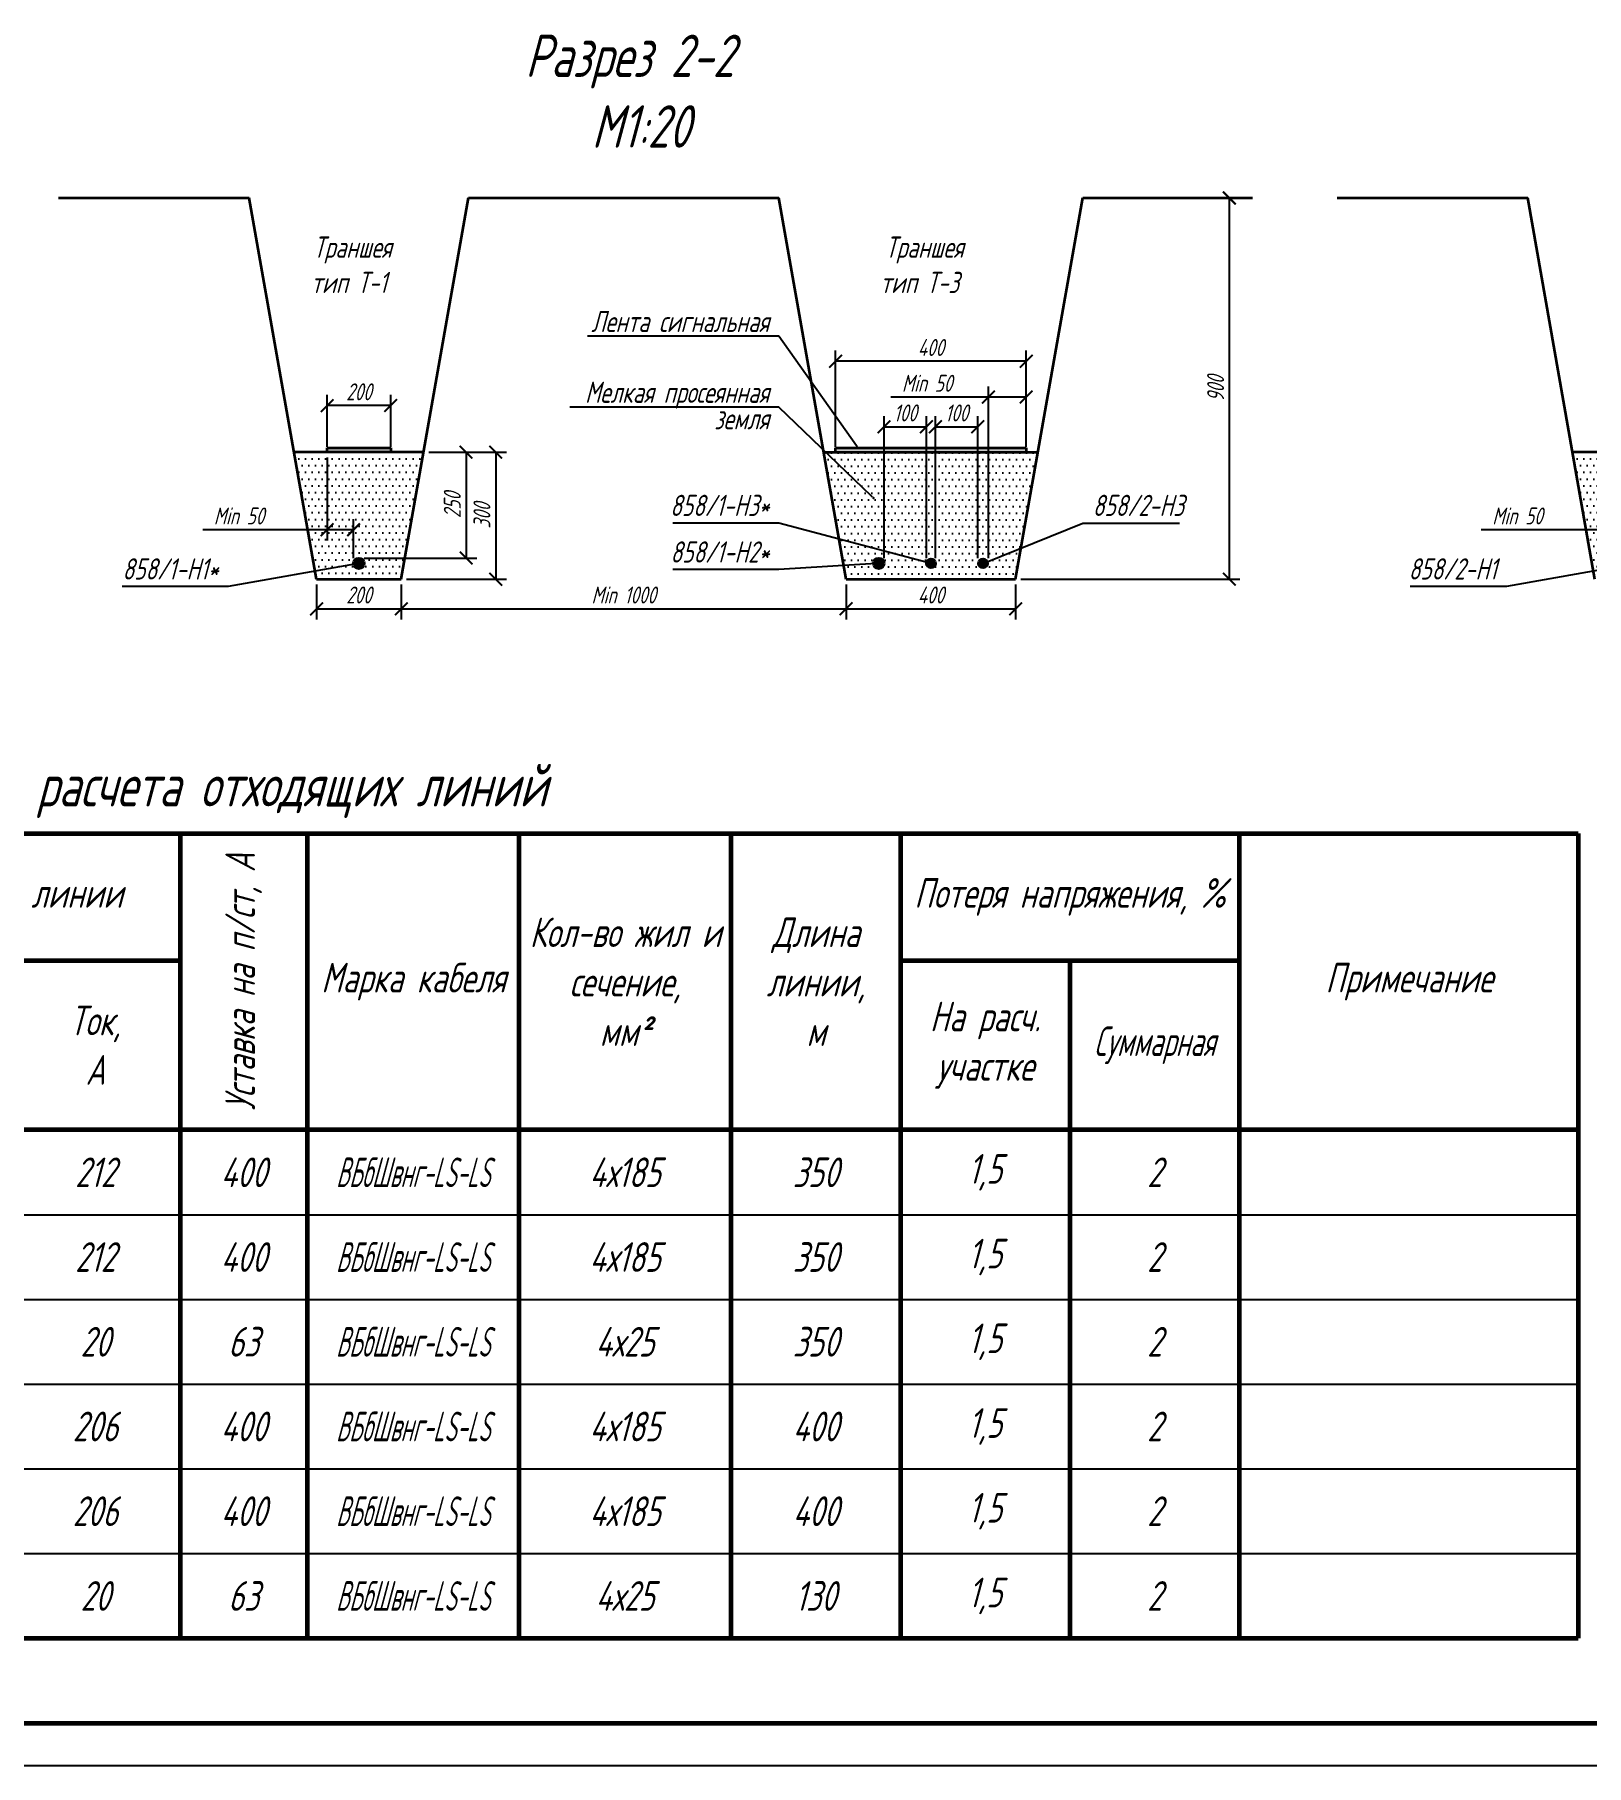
# Model space of a CAD drawing. Header units: millimetres. Extents: x -10490 to 5162, y -5053 to 76.
# Drawn here: x -5267.2 to -5084.1, y -814.1 to -609.9 of the extents above; entities that cross this region are included whole.
import ezdxf
from ezdxf import colors
from ezdxf.entities.mleader import LeaderData, LeaderLine
from ezdxf.math import Vec2, Vec3

# ---------------------------------------------------------------- set-up
doc = ezdxf.new("R2010")
doc.units = ezdxf.units.MM
doc.layers.get('Defpoints').update_dxf_attribs({"color": 33})
for name, color, linetype, lineweight in [('Линия выноска', 137, 'Continuous', 25), ('Размерная', 4, 'Continuous', 25), ('Рамка толстая', 7, 'Continuous', 60), ('Рамка тонкая', 5, 'Continuous', 25), ('ТаБлица', 253, 'Continuous', 25), ('Текст', 2, 'Continuous', 25), ('Элемент эл. схем', 7, 'Continuous', 35)]:
    doc.layers.add(name, color=color, linetype=linetype, lineweight=lineweight)
doc.styles.add('gost shx', font='gost.shx', dxfattribs={"oblique": 15})
doc.styles.add('SIMPLEX', font='simplex.shx', dxfattribs={"width": 0.7, "oblique": 15})
doc.dimstyles.new('ISO-25', dxfattribs={"dimtxt": 3, "dimasz": 2.5, "dimexe": 1.25, "dimexo": 0.625, "dimtad": 1, "dimtxsty": 'gost shx', "dimcen": 2.5, "dimclrt": 2, "dimadec": 0, "dimazin": 0, "dimtfac": 1, "dimtmove": 0, "dimatfit": 3, "dimfxl": 1, "dimarcsym": 0})

# ---------------------------------------------------------------- blocks, each defined once
blk = doc.blocks.new('A$C0CDB385D')
at = {"layer": 'Рамка толстая'}
blk.add_line((20, 5), (589, 5), dxfattribs=at)
at = {"layer": 'Рамка тонкая'}
blk.add_line((0, 0), (594, 0), dxfattribs=at)
blk = doc.blocks.new('_ArchTick')
at = {"color": 0, "linetype": 'ByBlock', "const_width": 0.15}
blk.add_lwpolyline([(-0.5, -0.5), (0.5, 0.5)], dxfattribs=at)
blk = doc.blocks.new('*D681')
at = {"layer": 'Defpoints', "color": 0, "transparency": 16777216}
for p in [(-5141, -629.15), (-5126.22, -629.15), (-5151.44, -674.15)]:
    blk.add_point(p, dxfattribs=at)
at = {"layer": 'Размерная', "color": 0, "lineweight": -2, "transparency": 16777216}
for p, q in [((-5140.38, -629.15), (-5124.97, -629.15)), ((-5126.22, -674.15), (-5126.22, -629.15)), ((-5150.81, -674.15), (-5124.97, -674.15))]:
    blk.add_line(p, q, dxfattribs=at)
at = {"layer": 'Размерная', "color": 0, "lineweight": -2, "transparency": 16777216, "xscale": 1.5, "yscale": 1.5, "zscale": 1.5}
for p, rotation in [((-5126.22, -629.15), 90), ((-5126.22, -674.15), 270)]:
    blk.add_blockref('_ArchTick', p, dxfattribs=dict(at, rotation=rotation))
at = {"layer": 'Размерная', "color": 2, "transparency": 16777216, "insert": (-5127.84, -651.65), "char_height": 2, "attachment_point": 5, "rotation": 90, "style": 'SIMPLEX'}
blk.add_mtext('900', dxfattribs=at)
blk = doc.blocks.new('*D682')
at = {"layer": 'Defpoints', "color": 0, "transparency": 16777216}
for p in [(-5161.97, -656.15), (-5166.97, -672.28), (-5161.97, -672.28)]:
    blk.add_point(p, dxfattribs=at)
at = {"layer": 'Размерная', "color": 0, "lineweight": -2, "transparency": 16777216}
for p, q in [((-5166.97, -671.65), (-5166.97, -654.9)), ((-5161.97, -671.65), (-5161.97, -654.9)), ((-5166.97, -656.15), (-5161.97, -656.15))]:
    blk.add_line(p, q, dxfattribs=at)
at = {"layer": 'Размерная', "color": 0, "lineweight": -2, "transparency": 16777216, "xscale": 1.5, "yscale": 1.5, "zscale": 1.5, "rotation": 180}
blk.add_blockref('_ArchTick', (-5166.97, -656.15), dxfattribs=at)
at = {"layer": 'Размерная', "color": 0, "lineweight": -2, "transparency": 16777216, "xscale": 1.5, "yscale": 1.5, "zscale": 1.5}
blk.add_blockref('_ArchTick', (-5161.97, -656.15), dxfattribs=at)
at = {"layer": 'Размерная', "color": 2, "transparency": 16777216, "insert": (-5164.47, -654.52), "char_height": 2, "attachment_point": 5, "style": 'SIMPLEX'}
blk.add_mtext('100', dxfattribs=at)
blk = doc.blocks.new('*D659')
at = {"layer": 'Defpoints', "color": 0, "transparency": 16777216}
for p in [(-5155.91, -656.15), (-5160.91, -672.28), (-5155.91, -672.28)]:
    blk.add_point(p, dxfattribs=at)
at = {"layer": 'Размерная', "color": 0, "lineweight": -2, "transparency": 16777216}
for p, q in [((-5160.91, -671.65), (-5160.91, -654.9)), ((-5155.91, -671.65), (-5155.91, -654.9)), ((-5160.91, -656.15), (-5155.91, -656.15))]:
    blk.add_line(p, q, dxfattribs=at)
at = {"layer": 'Размерная', "color": 0, "lineweight": -2, "transparency": 16777216, "xscale": 1.5, "yscale": 1.5, "zscale": 1.5, "rotation": 180}
blk.add_blockref('_ArchTick', (-5160.91, -656.15), dxfattribs=at)
at = {"layer": 'Размерная', "color": 0, "lineweight": -2, "transparency": 16777216, "xscale": 1.5, "yscale": 1.5, "zscale": 1.5}
blk.add_blockref('_ArchTick', (-5155.91, -656.15), dxfattribs=at)
at = {"layer": 'Размерная', "color": 2, "transparency": 16777216, "insert": (-5158.41, -654.52), "char_height": 2, "attachment_point": 5, "style": 'SIMPLEX'}
blk.add_mtext('100', dxfattribs=at)
blk = doc.blocks.new('*D683')
at = {"layer": 'Defpoints', "color": 0, "transparency": 16777216}
for p in [(-5171.44, -674.15), (-5151.44, -674.15), (-5151.44, -677.64)]:
    blk.add_point(p, dxfattribs=at)
at = {"layer": 'Размерная', "color": 0, "lineweight": -2, "transparency": 16777216}
for p, q in [((-5171.44, -674.77), (-5171.44, -678.89)), ((-5151.44, -674.77), (-5151.44, -678.89)), ((-5171.44, -677.64), (-5151.44, -677.64))]:
    blk.add_line(p, q, dxfattribs=at)
at = {"layer": 'Размерная', "color": 0, "lineweight": -2, "transparency": 16777216, "xscale": 1.5, "yscale": 1.5, "zscale": 1.5, "rotation": 180}
blk.add_blockref('_ArchTick', (-5171.44, -677.64), dxfattribs=at)
at = {"layer": 'Размерная', "color": 0, "lineweight": -2, "transparency": 16777216, "xscale": 1.5, "yscale": 1.5, "zscale": 1.5}
blk.add_blockref('_ArchTick', (-5151.44, -677.64), dxfattribs=at)
at = {"layer": 'Размерная', "color": 2, "transparency": 16777216, "insert": (-5161.44, -676.01), "char_height": 2, "attachment_point": 5, "style": 'SIMPLEX'}
blk.add_mtext('400', dxfattribs=at)
blk = doc.blocks.new('*D684')
at = {"layer": 'Defpoints', "color": 0, "transparency": 16777216}
for p in [(-5233.94, -674.15), (-5223.94, -674.15), (-5223.94, -677.64)]:
    blk.add_point(p, dxfattribs=at)
at = {"layer": 'Размерная', "color": 0, "lineweight": -2, "transparency": 16777216}
for p, q in [((-5233.94, -674.77), (-5233.94, -678.89)), ((-5223.94, -674.77), (-5223.94, -678.89)), ((-5233.94, -677.64), (-5223.94, -677.64))]:
    blk.add_line(p, q, dxfattribs=at)
at = {"layer": 'Размерная', "color": 0, "lineweight": -2, "transparency": 16777216, "xscale": 1.5, "yscale": 1.5, "zscale": 1.5, "rotation": 180}
blk.add_blockref('_ArchTick', (-5233.94, -677.64), dxfattribs=at)
at = {"layer": 'Размерная', "color": 0, "lineweight": -2, "transparency": 16777216, "xscale": 1.5, "yscale": 1.5, "zscale": 1.5}
blk.add_blockref('_ArchTick', (-5223.94, -677.64), dxfattribs=at)
at = {"layer": 'Размерная', "color": 2, "transparency": 16777216, "insert": (-5228.94, -676.01), "char_height": 2, "attachment_point": 5, "style": 'SIMPLEX'}
blk.add_mtext('200', dxfattribs=at)
blk = doc.blocks.new('*D660')
at = {"layer": 'Defpoints', "color": 0, "transparency": 16777216}
for p in [(-5223.94, -674.15), (-5171.44, -674.15), (-5171.44, -677.64)]:
    blk.add_point(p, dxfattribs=at)
at = {"layer": 'Размерная', "color": 0, "lineweight": -2, "transparency": 16777216}
for p, q in [((-5223.94, -674.77), (-5223.94, -678.89)), ((-5171.44, -674.77), (-5171.44, -678.89)), ((-5223.94, -677.64), (-5171.44, -677.64))]:
    blk.add_line(p, q, dxfattribs=at)
at = {"layer": 'Размерная', "color": 0, "lineweight": -2, "transparency": 16777216, "xscale": 1.5, "yscale": 1.5, "zscale": 1.5, "rotation": 180}
blk.add_blockref('_ArchTick', (-5223.94, -677.64), dxfattribs=at)
at = {"layer": 'Размерная', "color": 0, "lineweight": -2, "transparency": 16777216, "xscale": 1.5, "yscale": 1.5, "zscale": 1.5}
blk.add_blockref('_ArchTick', (-5171.44, -677.64), dxfattribs=at)
at = {"layer": 'Размерная', "color": 2, "transparency": 16777216, "insert": (-5197.69, -676.01), "char_height": 2, "attachment_point": 5, "style": 'SIMPLEX'}
blk.add_mtext('Min 1000', dxfattribs=at)
blk = doc.blocks.new('*D661')
at = {"layer": 'Defpoints', "color": 0, "transparency": 16777216}
for p in [(-5232.69, -653.65), (-5232.69, -659.15), (-5225.19, -659.15)]:
    blk.add_point(p, dxfattribs=at)
at = {"layer": 'Размерная', "color": 0, "lineweight": -2, "transparency": 16777216}
for p, q in [((-5232.69, -658.52), (-5232.69, -652.4)), ((-5225.19, -653.65), (-5232.69, -653.65)), ((-5225.19, -658.52), (-5225.19, -652.4))]:
    blk.add_line(p, q, dxfattribs=at)
at = {"layer": 'Размерная', "color": 0, "lineweight": -2, "transparency": 16777216, "xscale": 1.5, "yscale": 1.5, "zscale": 1.5, "rotation": 180}
blk.add_blockref('_ArchTick', (-5232.69, -653.65), dxfattribs=at)
at = {"layer": 'Размерная', "color": 0, "lineweight": -2, "transparency": 16777216, "xscale": 1.5, "yscale": 1.5, "zscale": 1.5}
blk.add_blockref('_ArchTick', (-5225.19, -653.65), dxfattribs=at)
at = {"layer": 'Размерная', "color": 2, "transparency": 16777216, "insert": (-5228.94, -652.03), "char_height": 2, "attachment_point": 5, "style": 'SIMPLEX'}
blk.add_mtext('200', dxfattribs=at)
blk = doc.blocks.new('*D662')
at = {"layer": 'Defpoints', "color": 0, "transparency": 16777216}
for p in [(-5221.29, -659.15), (-5228.94, -671.65), (-5216.29, -671.65)]:
    blk.add_point(p, dxfattribs=at)
at = {"layer": 'Размерная', "color": 0, "lineweight": -2, "transparency": 16777216}
for p, q in [((-5220.67, -659.15), (-5215.04, -659.15)), ((-5216.29, -659.15), (-5216.29, -671.65)), ((-5228.31, -671.65), (-5215.04, -671.65))]:
    blk.add_line(p, q, dxfattribs=at)
at = {"layer": 'Размерная', "color": 0, "lineweight": -2, "transparency": 16777216, "xscale": 1.5, "yscale": 1.5, "zscale": 1.5}
for p, rotation in [((-5216.29, -659.15), 90), ((-5216.29, -671.65), 270)]:
    blk.add_blockref('_ArchTick', p, dxfattribs=dict(at, rotation=rotation))
at = {"layer": 'Размерная', "color": 2, "transparency": 16777216, "insert": (-5217.92, -665.4), "char_height": 2, "attachment_point": 5, "rotation": 90, "style": 'SIMPLEX'}
blk.add_mtext('250', dxfattribs=at)
blk = doc.blocks.new('*D663')
at = {"layer": 'Defpoints', "color": 0, "transparency": 16777216}
for p in [(-5221.29, -659.15), (-5223.94, -674.15), (-5212.79, -674.15)]:
    blk.add_point(p, dxfattribs=at)
at = {"layer": 'Размерная', "color": 0, "lineweight": -2, "transparency": 16777216}
for p, q in [((-5220.67, -659.15), (-5211.54, -659.15)), ((-5212.79, -659.15), (-5212.79, -674.15)), ((-5223.31, -674.15), (-5211.54, -674.15))]:
    blk.add_line(p, q, dxfattribs=at)
at = {"layer": 'Размерная', "color": 0, "lineweight": -2, "transparency": 16777216, "xscale": 1.5, "yscale": 1.5, "zscale": 1.5}
for p, rotation in [((-5212.79, -659.15), 90), ((-5212.79, -674.15), 270)]:
    blk.add_blockref('_ArchTick', p, dxfattribs=dict(at, rotation=rotation))
at = {"layer": 'Размерная', "color": 2, "transparency": 16777216, "insert": (-5214.42, -666.65), "char_height": 2, "attachment_point": 5, "rotation": 90, "style": 'SIMPLEX'}
blk.add_mtext('300', dxfattribs=at)
blk = doc.blocks.new('_Dot')
at = {"color": 0, "linetype": 'ByBlock', "lineweight": -2}
blk.add_line((-0.5, 0), (-1, 0), dxfattribs=at)
at = {"color": 0, "linetype": 'ByBlock', "const_width": 0.5}
blk.add_lwpolyline([(-0.25, 0, 1), (0.25, 0, 1)], format="xyb", close=True, dxfattribs=at)
blk = doc.blocks.new('*D685')
at = {"layer": 'Defpoints', "color": 0, "transparency": 16777216}
for p in [(-5150.19, -652.65), (-5150.19, -658.65), (-5154.65, -672.28)]:
    blk.add_point(p, dxfattribs=at)
at = {"layer": 'Размерная', "color": 0, "lineweight": -2, "transparency": 16777216}
for p, q in [((-5154.65, -671.65), (-5154.65, -651.4)), ((-5150.19, -658.02), (-5150.19, -651.4)), ((-5154.65, -652.65), (-5166.17, -652.65)), ((-5150.19, -652.65), (-5154.65, -652.65))]:
    blk.add_line(p, q, dxfattribs=at)
at = {"layer": 'Размерная', "color": 0, "lineweight": -2, "transparency": 16777216, "xscale": 1.5, "yscale": 1.5, "zscale": 1.5, "rotation": 180}
blk.add_blockref('_ArchTick', (-5154.65, -652.65), dxfattribs=at)
at = {"layer": 'Размерная', "color": 0, "lineweight": -2, "transparency": 16777216, "xscale": 1.5, "yscale": 1.5, "zscale": 1.5}
blk.add_blockref('_ArchTick', (-5150.19, -652.65), dxfattribs=at)
at = {"layer": 'Размерная', "color": 2, "transparency": 16777216, "insert": (-5161.89, -651.02), "char_height": 2, "attachment_point": 5, "style": 'SIMPLEX'}
blk.add_mtext('Min 50', dxfattribs=at)
blk = doc.blocks.new('*D686')
at = {"layer": 'Defpoints', "color": 0, "transparency": 16777216}
for p in [(-5232.69, -659.15), (-5229.57, -668.31), (-5229.57, -672.28)]:
    blk.add_point(p, dxfattribs=at)
at = {"layer": 'Размерная', "color": 0, "lineweight": -2, "transparency": 16777216}
for p, q in [((-5232.69, -659.77), (-5232.69, -669.56)), ((-5229.57, -671.65), (-5229.57, -667.06)), ((-5232.69, -668.31), (-5247.36, -668.31)), ((-5229.57, -668.31), (-5232.69, -668.31))]:
    blk.add_line(p, q, dxfattribs=at)
at = {"layer": 'Размерная', "color": 0, "lineweight": -2, "transparency": 16777216, "xscale": 1.5, "yscale": 1.5, "zscale": 1.5, "rotation": 180}
blk.add_blockref('_ArchTick', (-5232.69, -668.31), dxfattribs=at)
at = {"layer": 'Размерная', "color": 0, "lineweight": -2, "transparency": 16777216, "xscale": 1.5, "yscale": 1.5, "zscale": 1.5}
blk.add_blockref('_ArchTick', (-5229.57, -668.31), dxfattribs=at)
at = {"layer": 'Размерная', "color": 2, "transparency": 16777216, "insert": (-5243.09, -666.68), "char_height": 2, "attachment_point": 5, "style": 'SIMPLEX'}
blk.add_mtext('Min 50', dxfattribs=at)
blk = doc.blocks.new('*D664')
at = {"layer": 'Defpoints', "color": 0, "transparency": 16777216}
for p in [(-5172.69, -648.42), (-5172.69, -659.15), (-5150.19, -659.15)]:
    blk.add_point(p, dxfattribs=at)
at = {"layer": 'Размерная', "color": 0, "lineweight": -2, "transparency": 16777216}
for p, q in [((-5172.69, -658.52), (-5172.69, -647.17)), ((-5150.19, -658.52), (-5150.19, -647.17)), ((-5150.19, -648.42), (-5172.69, -648.42))]:
    blk.add_line(p, q, dxfattribs=at)
at = {"layer": 'Размерная', "color": 0, "lineweight": -2, "transparency": 16777216, "xscale": 1.5, "yscale": 1.5, "zscale": 1.5, "rotation": 180}
blk.add_blockref('_ArchTick', (-5172.69, -648.42), dxfattribs=at)
at = {"layer": 'Размерная', "color": 0, "lineweight": -2, "transparency": 16777216, "xscale": 1.5, "yscale": 1.5, "zscale": 1.5}
blk.add_blockref('_ArchTick', (-5150.19, -648.42), dxfattribs=at)
at = {"layer": 'Размерная', "color": 2, "transparency": 16777216, "insert": (-5161.44, -646.8), "char_height": 2, "attachment_point": 5, "style": 'SIMPLEX'}
blk.add_mtext('400', dxfattribs=at)
blk = doc.blocks.new('*D688')
at = {"layer": 'Defpoints', "color": 0, "transparency": 16777216}
for p in [(-5081.82, -659.15), (-5078.7, -668.31), (-5078.7, -672.28)]:
    blk.add_point(p, dxfattribs=at)
at = {"layer": 'Размерная', "color": 0, "lineweight": -2, "transparency": 16777216}
for p, q in [((-5081.82, -659.77), (-5081.82, -669.56)), ((-5078.7, -671.65), (-5078.7, -667.06)), ((-5081.82, -668.31), (-5096.49, -668.31)), ((-5078.7, -668.31), (-5081.82, -668.31))]:
    blk.add_line(p, q, dxfattribs=at)
at = {"layer": 'Размерная', "color": 0, "lineweight": -2, "transparency": 16777216, "xscale": 1.5, "yscale": 1.5, "zscale": 1.5, "rotation": 180}
blk.add_blockref('_ArchTick', (-5081.82, -668.31), dxfattribs=at)
at = {"layer": 'Размерная', "color": 0, "lineweight": -2, "transparency": 16777216, "xscale": 1.5, "yscale": 1.5, "zscale": 1.5}
blk.add_blockref('_ArchTick', (-5078.7, -668.31), dxfattribs=at)
at = {"layer": 'Размерная', "color": 2, "transparency": 16777216, "insert": (-5092.22, -666.68), "char_height": 2, "attachment_point": 5, "style": 'SIMPLEX'}
blk.add_mtext('Min 50', dxfattribs=at)

msp = doc.modelspace()

# ---------------------------------------------------------------- hatches: boundary and pattern name
h = msp.add_hatch()
h.set_pattern_fill('DOTS', color=256, scale=0.5, style=0)
h.set_pattern_definition([(0, (-14251.8549, 2907.96815), (0.396875, 0.79375), [0, -0.79375])])
h.paths.add_polyline_path([(-5236.5831, -659.14683), (-5233.9382, -674.14683), (-5223.9382, -674.14683), (-5221.29329, -659.14683)])
h.paths.add_polyline_path([(-5228.3082, -672.27683, -1), (-5229.5682, -672.27683, -1)], flags=16)
h = msp.add_hatch()
h.set_pattern_fill('DOTS', color=256, scale=0.5, style=0)
h.set_pattern_definition([(0, (-14222.7244, 3122.215), (0.396875, 0.79375), [0, -0.79375])])
h.paths.add_polyline_path([(-5174.0831, -659.14683), (-5171.4382, -674.14683), (-5151.4382, -674.14683), (-5148.79329, -659.14683)])
h.paths.add_polyline_path([(-5160.9082, -672.27683, -1), (-5161.9682, -672.27683, -1)], flags=16)
h.paths.add_polyline_path([(-5166.9682, -672.27683, -1), (-5168.2282, -672.27683, -1)], flags=16)
for points in [[(-5172.6882, -658.64683), (-5172.6882, -659.14683), (-5150.1882, -659.14683), (-5150.1882, -658.64683)], [(-5161.9682, -672.27683, 1), (-5160.9082, -672.27683, 1)], [(-5155.8082, -672.27683, 1), (-5154.7482, -672.27683, 1)]]:
    msp.add_hatch(color=256).paths.add_polyline_path(points)
h = msp.add_hatch()
h.set_pattern_fill('DOTS', color=256, scale=0.5, style=0)
h.set_pattern_definition([(0, (-14100.9855, 2907.96815), (0.396875, 0.79375), [0, -0.79375])])
h.paths.add_polyline_path([(-5085.71367, -659.14683), (-5083.06877, -674.14683), (-5073.06877, -674.14683), (-5070.42386, -659.14683)])
h.paths.add_polyline_path([(-5077.43877, -672.27683, -1), (-5078.69877, -672.27683, -1)], flags=16)
at = {"layer": 'Элемент эл. схем'}
for points in [[(-5225.1882, -659.14683), (-5225.1882, -658.64683), (-5232.6882, -658.64683), (-5232.6882, -659.14683)], [(-5228.3082, -672.27683, 1), (-5229.5682, -672.27683, 1)], [(-5166.9682, -672.27683, 1), (-5168.2282, -672.27683, 1)]]:
    msp.add_hatch(color=256, dxfattribs=at).paths.add_polyline_path(points)

# ---------------------------------------------------------------- linework, layer by layer
at = {"layer": 'Рамка тонкая'}
for p, q in [((-5410.04361, -749.14683), (-5085.04361, -749.14683)), ((-5410.04361, -759.14683), (-5085.04361, -759.14683)), ((-5410.04361, -769.14683), (-5085.04361, -769.14683)), ((-5410.04361, -779.14683), (-5085.04361, -779.14683)), ((-5410.04361, -789.14683), (-5085.04361, -789.14683))]:
    msp.add_line(p, q, dxfattribs=at)
at = {"layer": 'ТаБлица', "lineweight": 60}
for p, q in [((-5410.04361, -704.14683), (-5085.04361, -704.14683)), ((-5250.04361, -704.14683), (-5250.04361, -799.14683)), ((-5235.04361, -704.14683), (-5235.04361, -799.14683)), ((-5210.04361, -799.14683), (-5210.04361, -704.14683)), ((-5185.04361, -704.14683), (-5185.04361, -799.14683)), ((-5165.04361, -704.14683), (-5165.04361, -799.14683)), ((-5125.04361, -704.14683), (-5125.04361, -799.14683)), ((-5085.04361, -704.14683), (-5085.04361, -799.14683)), ((-5290.04361, -719.14683), (-5250.04361, -719.14683)), ((-5165.04361, -719.14683), (-5125.04361, -719.14683)), ((-5145.04361, -719.14683), (-5145.04361, -799.14683)), ((-5085.04361, -739.14683), (-5410.04361, -739.14683)), ((-5410.04361, -799.14683), (-5085.04361, -799.14683))]:
    msp.add_line(p, q, dxfattribs=at)
at = {"layer": 'Элемент эл. схем'}
for p, q in [((-5264.37291, -629.14683), (-5241.87291, -629.14683)), ((-5233.9382, -674.14683), (-5241.87291, -629.14683)), ((-5223.9382, -674.14683), (-5216.00348, -629.14683)), ((-5216.00348, -629.14683), (-5179.37291, -629.14683)), ((-5171.4382, -674.14683), (-5179.37291, -629.14683)), ((-5151.4382, -674.14683), (-5143.50348, -629.14683)), ((-5143.50348, -629.14683), (-5123.50348, -629.14683)), ((-5113.50348, -629.14683), (-5091.00348, -629.14683)), ((-5083.06877, -674.14683), (-5091.00348, -629.14683)), ((-5221.29329, -659.14683), (-5236.5831, -659.14683)), ((-5232.6882, -659.14683), (-5232.6882, -658.64683)), ((-5232.6882, -658.64683), (-5225.1882, -658.64683)), ((-5225.1882, -658.64683), (-5225.1882, -659.14683)), ((-5174.0831, -659.14683), (-5148.79329, -659.14683)), ((-5172.6882, -659.14683), (-5172.6882, -658.64683)), ((-5172.6882, -658.64683), (-5150.1882, -658.64683)), ((-5150.1882, -658.64683), (-5150.1882, -659.14683)), ((-5070.42386, -659.14683), (-5085.71367, -659.14683)), ((-5233.9382, -674.14683), (-5223.9382, -674.14683)), ((-5171.4382, -674.14683), (-5151.4382, -674.14683))]:
    msp.add_line(p, q, dxfattribs=at)
for centre, radius in [((-5228.9382, -672.27683), 0.63), ((-5167.5982, -672.27683), 0.63), ((-5161.4382, -672.27683), 0.53), ((-5155.2782, -672.27683), 0.53)]:
    msp.add_circle(centre, radius, dxfattribs=at)

# ---------------------------------------------------------------- block references
msp.add_blockref('A$C0CDB385D', (-5440.0436, -814.14684))

# ---------------------------------------------------------------- texts
at = {"layer": 'Текст', "attachment_point": 1, "style": 'SIMPLEX'}
for s, width, insert, char_height in [('\\pi55.059;Разрез 2-2\\P\\pi62.892;М1:20', 140.8694283, (-5264.37291, -609.87079), 5), ('\\pi8.8171;Траншея \\P\\pi8.5388;тип Т-1', 28.4141546, (-5243.12048, -633.70099), 2.5), ('\\pi11.315;Траншея \\P\\pi10.703;тип Т-3', 33.4092321, (-5178.12048, -633.70099), 2.5)]:
    msp.add_mtext_dynamic_manual_height_columns(s, width=width, gutter_width=12.5, heights=[0], dxfattribs=dict(at, insert=insert, char_height=char_height))
at = {"layer": 'Текст', "insert": (-5247.54361, -699.14683), "char_height": 5, "width": 325, "attachment_point": 5, "line_spacing_factor": 0.8, "style": 'SIMPLEX'}
msp.add_mtext('{\\Q15;Таблица расчета отходящих линий}', dxfattribs=at)
at = {"layer": 'Текст', "insert": (-5242.54361, -721.64683), "char_height": 3.5, "width": 35, "attachment_point": 5, "rotation": 90, "style": 'SIMPLEX'}
msp.add_mtext('{\\Q15;Уставка на п/ст, А}', dxfattribs=at)
at = {"layer": 'Текст', "char_height": 3.5, "attachment_point": 5, "style": 'SIMPLEX'}
for s, insert, width in [('{\\Q15;Нагрузка линии}', (-5270.04361, -711.64683), 40), ('{\\Q15;Потеря напряжения, %}', (-5145.04361, -711.64683), 40), ('{\\Q15;Кол-во жил и сечение,\\Pмм\\W0.9;²}', (-5197.49824, -721.64683), 24.9092481), ('{\\Q15;Длина линии,\\Pм}', (-5174.99824, -721.64683), 19.9092481), ('{\\Q15;Марка кабеля}', (-5222.49824, -721.64683), 24.9092481), ('{\\Q15;Примечание}', (-5104.99824, -721.64683), 39.9092481), ('{\\Q15;Ток,\\PА}', (-5260.04361, -729.14683), 20), ('{\\Q15;На расч. участке}', (-5155.04361, -729.14683), 20), ('{\\W0.6;Суммарная}', (-5135.04361, -729.14683), 20), ('212', (-5260.04361, -744.14683), 20), ('400', (-5242.54361, -744.14683), 15), ('{\\W0.5;ВБбШвнг-LS-LS}', (-5222.54361, -744.14683), 25), ('{\\Q15;4х185}', (-5197.54361, -744.14683), 25), ('350', (-5175.04361, -744.14683), 20), ('{\\Q15;1,5}', (-5155.04361, -744.14683), 20), ('{\\Q15;2}', (-5135.04361, -744.14683), 20), ('212', (-5260.04361, -754.14683), 20), ('400', (-5242.54361, -754.14683), 15), ('{\\W0.5;ВБбШвнг-LS-LS}', (-5222.54361, -754.14683), 25), ('{\\Q15;4х185}', (-5197.54361, -754.14683), 25), ('350', (-5175.04361, -754.14683), 20), ('{\\Q15;1,5}', (-5155.04361, -754.14683), 20), ('{\\Q15;2}', (-5135.04361, -754.14683), 20), ('20', (-5260.04361, -764.14683), 20), ('{\\Q15;63}', (-5242.54361, -764.14683), 15), ('{\\W0.5;ВБбШвнг-LS-LS}', (-5222.54361, -764.14683), 25), ('{\\Q15;4х25}', (-5197.54361, -764.14683), 25), ('350', (-5175.04361, -764.14683), 20), ('{\\Q15;1,5}', (-5155.04361, -764.14683), 20), ('{\\Q15;2}', (-5135.04361, -764.14683), 20), ('{\\Q15;1,5}', (-5155.04361, -774.14683), 20), ('206', (-5260.04361, -774.14683), 20), ('400', (-5242.54361, -774.14683), 15), ('{\\W0.5;ВБбШвнг-LS-LS}', (-5222.54361, -774.14683), 25), ('{\\Q15;4х185}', (-5197.54361, -774.14683), 25), ('{\\Q15;400}', (-5175.04361, -774.14683), 20), ('{\\Q15;2}', (-5135.04361, -774.14683), 20), ('400', (-5242.54361, -784.14683), 15), ('{\\W0.5;ВБбШвнг-LS-LS}', (-5222.54361, -784.14683), 25), ('{\\Q15;4х185}', (-5197.54361, -784.14683), 25), ('{\\Q15;400}', (-5175.04361, -784.14683), 20), ('{\\Q15;1,5}', (-5155.04361, -784.14683), 20), ('206', (-5260.04361, -784.14683), 20), ('{\\Q15;2}', (-5135.04361, -784.14683), 20), ('20', (-5260.04361, -794.14683), 20), ('{\\Q15;63}', (-5242.54361, -794.14683), 15), ('{\\W0.5;ВБбШвнг-LS-LS}', (-5222.54361, -794.14683), 25), ('{\\Q15;4х25}', (-5197.54361, -794.14683), 25), ('{\\Q15;130}', (-5175.04361, -794.14683), 20), ('{\\Q15;1,5}', (-5155.04361, -794.14683), 20), ('{\\Q15;2}', (-5135.04361, -794.14683), 20)]:
    msp.add_mtext(s, dxfattribs=dict(at, insert=insert, width=width))

# ---------------------------------------------------------------- dimensions: what is measured, and where the dimension line sits
at = {"layer": 'Размерная'}
for base, p1, p2, picture, middle in [((-5126.21898, -629.14683), (-5151.4382, -674.14683), (-5141.00348, -629.14683), '*D681', (-5127.84398, -651.64683)), ((-5216.29329, -671.64683), (-5221.29329, -659.14683), (-5228.9382, -671.64683), '*D662', (-5217.91829, -665.39683)), ((-5212.79329, -674.14683), (-5221.29329, -659.14683), (-5223.9382, -674.14683), '*D663', (-5214.41829, -666.64683))]:
    dim = msp.add_linear_dim(base=base, p1=p1, p2=p2, angle=90, dimstyle='ISO-25', override={"dimtxt": 2, "dimasz": 1.5, "dimlfac": 20, "dimrnd": 1, "dimtxsty": 'SIMPLEX', "dimblk1": 'ArchTick', "dimblk2": 'ArchTick', "dimsah": 1}, dxfattribs=at)
    dim.commit()
    dim.dimension.update_dxf_attribs({"geometry": picture, "text_midpoint": middle})
for base, p1, p2, text, picture, middle in [((-5172.6882, -648.42134), (-5150.1882, -659.14683), (-5172.6882, -659.14683), '400', '*D664', (-5161.4382, -646.79634)), ((-5232.6882, -653.65356), (-5225.1882, -659.14683), (-5232.6882, -659.14683), '200', '*D661', (-5228.9382, -652.02856)), ((-5171.4382, -677.63773), (-5223.9382, -674.14683), (-5171.4382, -674.14683), 'Min 1000', '*D660', (-5197.6882, -676.01273))]:
    dim = msp.add_linear_dim(base=base, p1=p1, p2=p2, text=text, dimstyle='ISO-25', override={"dimtxt": 2, "dimasz": 1.5, "dimlfac": 20, "dimrnd": 1, "dimtxsty": 'SIMPLEX', "dimblk1": 'ArchTick', "dimblk2": 'ArchTick', "dimsah": 1}, dxfattribs=at)
    dim.commit()
    dim.dimension.update_dxf_attribs({"geometry": picture, "text_midpoint": middle})
for base, p1, p2, picture, middle in [((-5150.1882, -652.649), (-5154.6482, -672.27683), (-5150.1882, -658.64683), '*D685', (-5161.89487, -652.649)), ((-5229.5682, -668.30669), (-5232.6882, -659.14683), (-5229.5682, -672.27683), '*D686', (-5243.089, -668.30669)), ((-5078.69877, -668.30669), (-5081.81877, -659.14683), (-5078.69877, -672.27683), '*D688', (-5092.21957, -668.30669))]:
    dim = msp.add_linear_dim(base=base, p1=p1, p2=p2, text='Min 50', dimstyle='ISO-25', override={"dimtxt": 2, "dimasz": 1.5, "dimlfac": 20, "dimrnd": 1, "dimtxsty": 'SIMPLEX', "dimblk1": 'ArchTick', "dimblk2": 'ArchTick', "dimsah": 1}, dxfattribs=at)
    dim.commit()
    dim.dimension.update_dxf_attribs({"geometry": picture, "text_midpoint": middle, "dimtype": 160})
for base, p1, p2, picture, middle in [((-5161.9682, -656.14683), (-5166.9682, -672.27683), (-5161.9682, -672.27683), '*D682', (-5164.4682, -654.52183)), ((-5155.9082, -656.14683), (-5160.9082, -672.27683), (-5155.9082, -672.27683), '*D659', (-5158.4082, -654.52183)), ((-5223.9382, -677.63773), (-5233.9382, -674.14683), (-5223.9382, -674.14683), '*D684', (-5228.9382, -676.01273)), ((-5151.4382, -677.63773), (-5171.4382, -674.14683), (-5151.4382, -674.14683), '*D683', (-5161.4382, -676.01273))]:
    dim = msp.add_linear_dim(base=base, p1=p1, p2=p2, dimstyle='ISO-25', override={"dimtxt": 2, "dimasz": 1.5, "dimlfac": 20, "dimrnd": 1, "dimtxsty": 'SIMPLEX', "dimblk1": 'ArchTick', "dimblk2": 'ArchTick', "dimsah": 1}, dxfattribs=at)
    dim.commit()
    dim.dimension.update_dxf_attribs({"geometry": picture, "text_midpoint": middle})

# ---------------------------------------------------------------- leaders
at = {"layer": 'Линия выноска'}
ml = msp.add_multileader_mtext('Standard', dxfattribs=at)
ml.set_content('\\pxsm0.75;Лента сигнальная', color=2, style='SIMPLEX')
ml.set_leader_properties()
ml.set_arrow_properties(name='DOT')
ml.build(insert=Vec2(0, 0))
ml.multileader.update_dxf_attribs({"text_left_attachment_type": 6, "text_right_attachment_type": 6, "dogleg_length": 0.62405, "arrow_head_size": 0.3})
ctx = ml.context
ctx.base_point, ctx.char_height, ctx.arrow_head_size, ctx.landing_gap_size, ctx.plane_origin = Vec3(-5206.97629, -645.4706), 2.5, 0.3, 1, Vec3(-5187.5883, -651.26629)
ctx.left_attachment, ctx.right_attachment, ctx.text_align_type = 6, 6, 2
notes = []
notes.append((ctx, [(1, (1, 1, 0), (-5179.37369, -645.4706), (-1, 0), 0.15601, [(0, [(-5170.04636, -658.64683)], 0, [])])]))
ctx.mtext.insert, ctx.mtext.alignment, ctx.mtext.flow_direction = Vec3(-5180.5297, -642.4706), 3, 5
ml = msp.add_multileader_mtext('Standard', dxfattribs=at)
ml.set_content('\\pxsm0.75;Мелкая просеянная\\Pземля', color=2, style='SIMPLEX')
ml.set_leader_properties()
ml.set_arrow_properties(name='DOT')
ml.build(insert=Vec2(0, 0))
ml.multileader.update_dxf_attribs({"text_left_attachment_type": 6, "text_right_attachment_type": 6, "dogleg_length": 0.62405, "arrow_head_size": 0.3})
ctx = ml.context
ctx.base_point, ctx.char_height, ctx.arrow_head_size, ctx.landing_gap_size, ctx.plane_origin = Vec3(-5207.47629, -653.82954), 2.5, 0.3, 1, Vec3(-5187.5883, -658.76629)
ctx.left_attachment, ctx.right_attachment, ctx.text_align_type = 6, 6, 2
notes.append((ctx, [(1, (1, 1, 0), (-5179.37369, -653.82954), (-1, 0), 0.15601, [(0, [(-5168.21404, -664.56131)], 0, [])])]))
ctx.mtext.insert, ctx.mtext.alignment, ctx.mtext.flow_direction = Vec3(-5180.5297, -650.82954), 3, 5
ml = msp.add_multileader_mtext('Standard', dxfattribs=at)
ml.set_content('\\pxsm0.75;858/1-Н3*', color=2, style='SIMPLEX')
ml.set_leader_properties()
ml.set_arrow_properties(name='DOT')
ml.build(insert=Vec2(0, 0))
ml.multileader.update_dxf_attribs({"text_left_attachment_type": 6, "text_right_attachment_type": 6, "dogleg_length": 0.62405, "arrow_head_size": 0.3})
ctx = ml.context
ctx.base_point, ctx.char_height, ctx.arrow_head_size, ctx.landing_gap_size, ctx.plane_origin = Vec3(-5196.64295, -667.51508), 2.5, 0.3, 1, Vec3(-5187.5883, -666.26629)
ctx.left_attachment, ctx.right_attachment, ctx.text_align_type = 6, 6, 2
notes.append((ctx, [(1, (1, 1, 0), (-5179.37369, -667.51508), (-1, 0), 0.15601, [(0, [(-5161.4382, -672.27683)], 0, [])])]))
ctx.mtext.insert, ctx.mtext.alignment, ctx.mtext.flow_direction = Vec3(-5180.5297, -664.18175), 3, 5
ml = msp.add_multileader_mtext('Standard', dxfattribs=at)
ml.set_content('\\pxsm0.75;858/2-Н3', color=2, style='SIMPLEX')
ml.set_leader_properties()
ml.set_arrow_properties(name='DOT')
ml.build(insert=Vec2(0, 0))
ml.multileader.update_dxf_attribs({"text_left_attachment_type": 6, "text_right_attachment_type": 6, "dogleg_length": 0.62405, "arrow_head_size": 0.3})
ctx = ml.context
ctx.base_point, ctx.char_height, ctx.arrow_head_size, ctx.landing_gap_size, ctx.plane_origin = Vec3(-5143.34669, -667.51508), 2.5, 0.3, 1, Vec3(-5135.2881, -666.26629)
ctx.left_attachment, ctx.right_attachment = 6, 6
notes.append((ctx, [(1, (1, 1, 0), (-5143.5027, -667.51508), (1, 0), 0.15601, [(0, [(-5155.2782, -672.27683)], 0, [])])]))
ctx.mtext.insert, ctx.mtext.flow_direction = Vec3(-5142.34669, -664.18175), 5
ml = msp.add_multileader_mtext('Standard', dxfattribs=at)
ml.set_content('\\pxsm0.75;858/1-Н2*', color=2, style='SIMPLEX')
ml.set_leader_properties()
ml.set_arrow_properties(name='DOT')
ml.build(insert=Vec2(0, 0))
ml.multileader.update_dxf_attribs({"text_left_attachment_type": 6, "text_right_attachment_type": 6, "dogleg_length": 0.62405, "arrow_head_size": 0.3})
ctx = ml.context
ctx.base_point, ctx.char_height, ctx.arrow_head_size, ctx.landing_gap_size, ctx.plane_origin = Vec3(-5196.64295, -673.01508), 2.5, 0.3, 1, Vec3(-5187.5883, -673.76629)
ctx.left_attachment, ctx.right_attachment, ctx.text_align_type = 6, 6, 2
notes.append((ctx, [(1, (1, 1, 0), (-5179.37369, -673.01508), (-1, 0), 0.15601, [(0, [(-5167.5982, -672.27683)], 0, [])])]))
ctx.mtext.insert, ctx.mtext.alignment, ctx.mtext.flow_direction = Vec3(-5180.5297, -669.68175), 3, 5
ml = msp.add_multileader_mtext('Standard', dxfattribs=at)
ml.set_content('\\pxsm0.75;858/1-Н1*', color=2, style='SIMPLEX')
ml.set_leader_properties()
ml.set_arrow_properties(name='DOT')
ml.build(insert=Vec2(0, 0))
ml.multileader.update_dxf_attribs({"text_left_attachment_type": 6, "text_right_attachment_type": 6, "dogleg_length": 0.62405, "arrow_head_size": 0.3})
ctx = ml.context
ctx.base_point, ctx.char_height, ctx.arrow_head_size, ctx.landing_gap_size, ctx.plane_origin = Vec3(-5261.30962, -675.01508), 2.5, 0.3, 1, Vec3(-5252.5883, -666.26629)
ctx.left_attachment, ctx.right_attachment, ctx.text_align_type = 6, 6, 2
notes.append((ctx, [(1, (1, 1, 0), (-5244.37369, -675.01508), (-1, 0), 0.15601, [(0, [(-5228.9382, -672.27683)], 0, [])])]))
ctx.mtext.insert, ctx.mtext.alignment, ctx.mtext.flow_direction = Vec3(-5245.5297, -671.68175), 3, 5
ml = msp.add_multileader_mtext('Standard', dxfattribs=at)
ml.set_content('\\pxsm0.75;858/2-Н1', color=2, style='SIMPLEX')
ml.set_leader_properties()
ml.set_arrow_properties(name='DOT')
ml.build(insert=Vec2(0, 0))
ml.multileader.update_dxf_attribs({"text_left_attachment_type": 6, "text_right_attachment_type": 6, "dogleg_length": 0.62405, "arrow_head_size": 0.3})
ctx = ml.context
ctx.base_point, ctx.char_height, ctx.arrow_head_size, ctx.landing_gap_size, ctx.plane_origin = Vec3(-5109.11922, -675.01508), 2.5, 0.3, 1, Vec3(-5101.71887, -666.26629)
ctx.left_attachment, ctx.right_attachment, ctx.text_align_type = 6, 6, 2
notes.append((ctx, [(1, (1, 1, 0), (-5093.50426, -675.01508), (-1, 0), 0.15601, [(0, [(-5078.06877, -672.27683)], 0, [])])]))
ctx.mtext.insert, ctx.mtext.alignment, ctx.mtext.flow_direction = Vec3(-5094.66027, -671.68175), 3, 5
for ctx, leaders in notes:
    for number, flags, end, landing, length, lines in leaders:
        leader = LeaderData()
        leader.index, (leader.has_last_leader_line, leader.has_dogleg_vector, leader.attachment_direction) = number, flags
        leader.last_leader_point, leader.dogleg_vector, leader.dogleg_length = Vec3(end), Vec3(landing), length
        for number, points, colour, breaks in lines:
            line = LeaderLine()
            line.index, line.vertices, line.color, line.breaks = number, Vec3.list(points), colors.encode_raw_color(colour), breaks
            leader.lines.append(line)
        ctx.leaders.append(leader)

doc.saveas('drawing.dxf')
